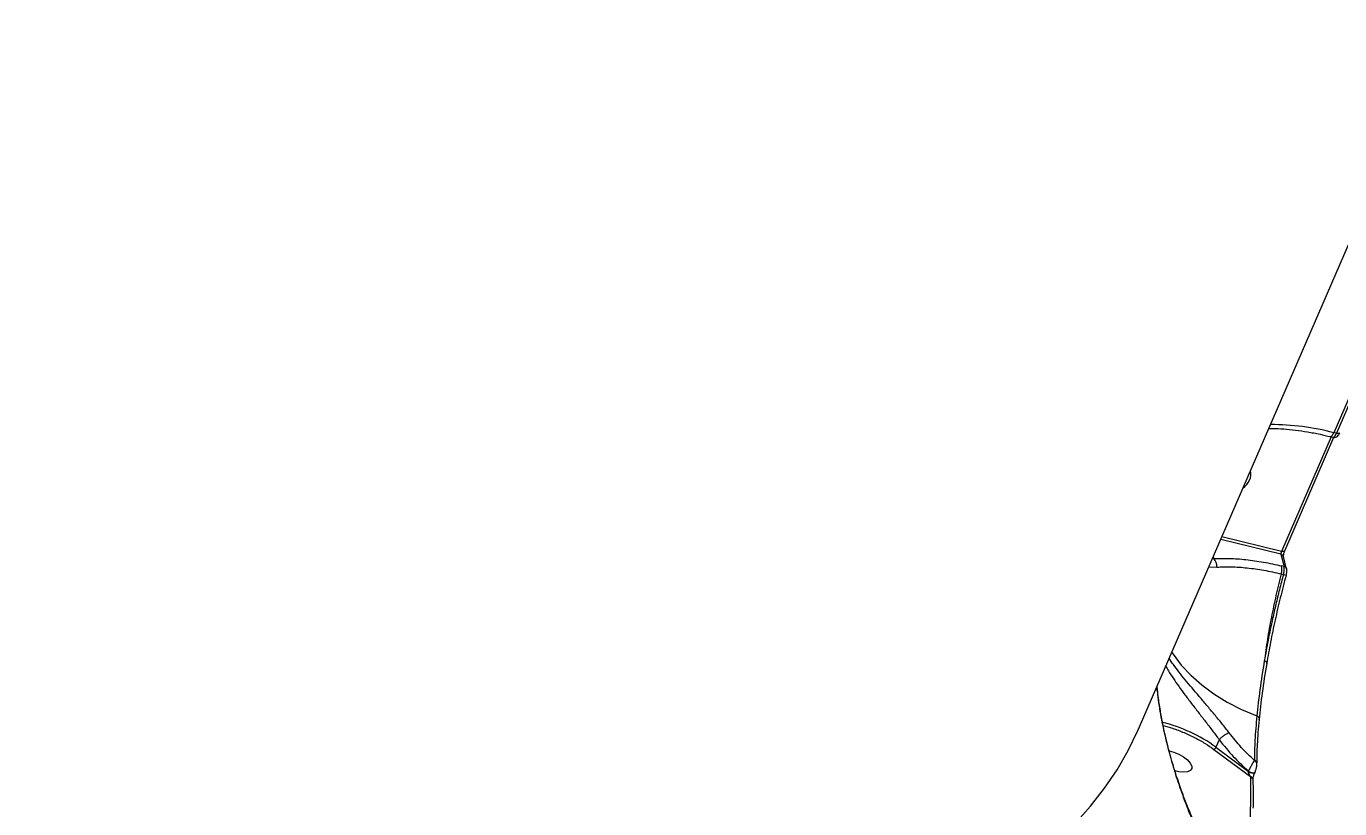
# Model space of a CAD drawing. Header units: millimetres. Extents: x -5873 to 5805, y -5301 to 4302.
# Drawn here: x -276.3 to 26.5, y 125.3 to 305.6 of the extents above; entities that cross this region are included whole.
import ezdxf

# ---------------------------------------------------------------- set-up
doc = ezdxf.new("R2010")
doc.units = ezdxf.units.MM
for name, color, linetype in [('DIKOM_ОБЪЕКТ', 7, 'Continuous'), ('DIKOM_РАЗМЕР_ЗОНА', 7, 'Continuous'), ('DIKOM_РАЗМЕР_ОБЪЕКТА', 7, 'Continuous')]:
    doc.layers.add(name, color=color, linetype=linetype)
doc.styles.add('style1', font='arial.ttf', dxfattribs={"width": 0.8})
doc.dimstyles.new('1-50', dxfattribs={"dimtxt": 300, "dimasz": 200, "dimexe": 100, "dimexo": 0, "dimgap": 100, "dimtad": 1, "dimtxsty": 'style1', "dimcen": 200, "dimclrd": 7, "dimclre": 7, "dimclrt": 7, "dimadec": 1, "dimazin": 2, "dimtfac": 1, "dimtmove": 0, "dimatfit": 2, "dimfxl": 0, "dimlwd": 25, "dimlwe": 18, "dimarcsym": 0})

# ---------------------------------------------------------------- blocks, each defined once
blk = doc.blocks.new('*D9')
at = {"layer": 'Defpoints', "color": 0, "transparency": 16777216}
for p in [(1338.11, 2802.44), (-4588.97, -1585.51), (-117.5, -1585.51)]:
    blk.add_point(p, dxfattribs=at)
at = {"layer": 'DIKOM_РАЗМЕР_ОБЪЕКТА', "color": 7, "lineweight": 18, "transparency": 16777216}
for p, q in [((1338.11, 2802.44), (-4688.97, 2802.44)), ((-117.5, -1585.51), (-4688.97, -1585.51))]:
    blk.add_line(p, q, dxfattribs=at)
at = {"layer": 'DIKOM_РАЗМЕР_ОБЪЕКТА', "color": 7, "lineweight": 25, "transparency": 16777216}
blk.add_line((-4588.97, 2602.44), (-4588.97, -1385.51), dxfattribs=at)
at = {"layer": 'DIKOM_РАЗМЕР_ОБЪЕКТА', "color": 7, "transparency": 16777216}
for points in [[(-4622.31, 2602.44), (-4555.64, 2602.44), (-4588.97, 2802.44)], [(-4622.31, -1385.51), (-4555.64, -1385.51), (-4588.97, -1585.51)]]:
    blk.add_solid(points, dxfattribs=at)
at = {"layer": 'DIKOM_РАЗМЕР_ОБЪЕКТА', "color": 7, "transparency": 16777216, "insert": (-4842.15, 460.98), "char_height": 300, "attachment_point": 5, "rotation": 90, "style": 'style1'}
blk.add_mtext('4400', dxfattribs=at)
blk = doc.blocks.new('*D10')
at = {"layer": 'Defpoints', "color": 0, "transparency": 16777216}
for p in [(4304.51, 1053.39), (-1538.59, -1332.39), (4304.51, -4224.84)]:
    blk.add_point(p, dxfattribs=at)
at = {"layer": 'DIKOM_РАЗМЕР_ОБЪЕКТА', "color": 7, "lineweight": 18, "transparency": 16777216}
for p, q in [((4304.51, 1053.39), (4304.51, -4324.84)), ((-1538.59, -1332.39), (-1538.59, -4324.84))]:
    blk.add_line(p, q, dxfattribs=at)
at = {"layer": 'DIKOM_РАЗМЕР_ОБЪЕКТА', "color": 7, "lineweight": 25, "transparency": 16777216}
blk.add_line((-1338.59, -4224.84), (4104.51, -4224.84), dxfattribs=at)
at = {"layer": 'DIKOM_РАЗМЕР_ОБЪЕКТА', "color": 7, "transparency": 16777216}
for points in [[(-1338.59, -4191.51), (-1338.59, -4258.18), (-1538.59, -4224.84)], [(4104.51, -4191.51), (4104.51, -4258.18), (4304.51, -4224.84)]]:
    blk.add_solid(points, dxfattribs=at)
at = {"layer": 'DIKOM_РАЗМЕР_ОБЪЕКТА', "color": 7, "transparency": 16777216, "insert": (1679.28, -3971.67), "char_height": 300, "attachment_point": 5, "style": 'style1'}
blk.add_mtext('5850', dxfattribs=at)
blk = doc.blocks.new('*D11')
at = {"layer": 'Defpoints', "color": 0, "transparency": 16777216}
for p in [(-510, 4302.44), (-5422.89, -3651.6), (284.83, -3651.6)]:
    blk.add_point(p, dxfattribs=at)
at = {"layer": 'DIKOM_РАЗМЕР_ЗОНА', "color": 7, "lineweight": 18, "transparency": 16777216}
for p, q in [((-510, 4302.44), (-5522.89, 4302.44)), ((284.83, -3651.6), (-5522.89, -3651.6))]:
    blk.add_line(p, q, dxfattribs=at)
at = {"layer": 'DIKOM_РАЗМЕР_ЗОНА', "color": 7, "lineweight": 25, "transparency": 16777216}
blk.add_line((-5422.89, 4102.44), (-5422.89, -3451.6), dxfattribs=at)
at = {"layer": 'DIKOM_РАЗМЕР_ЗОНА', "color": 7, "transparency": 16777216}
for points in [[(-5456.22, 4102.44), (-5389.56, 4102.44), (-5422.89, 4302.44)], [(-5456.22, -3451.6), (-5389.56, -3451.6), (-5422.89, -3651.6)]]:
    blk.add_solid(points, dxfattribs=at)
at = {"layer": 'DIKOM_РАЗМЕР_ЗОНА', "color": 7, "transparency": 16777216, "insert": (-5676.06, -474.49), "char_height": 300, "attachment_point": 5, "rotation": 90, "style": 'style1'}
blk.add_mtext('7950', dxfattribs=at)

msp = doc.modelspace()

# ---------------------------------------------------------------- linework, layer by layer
at = {"layer": 'DIKOM_ОБЪЕКТ', "color": 7, "linetype": 'Continuous', "lineweight": 15}
for p, q in [((-19.676, 144.136), (96.755, 413.026)), ((54.765, 280.433), (25.103, 211.931)), ((55.371, 280.285), (25.709, 211.783)), ((25.709, 211.783), (25.103, 211.931)), ((24.47, 210.979), (13.04, 184.582)), ((13.787, 184.703), (25.112, 210.857)), ((24.286, 211.024), (24.912, 210.871)), ((13.04, 184.582), (-0.704, 187.952)), ((12.896, 183.923), (-0.975, 187.324)), ((-2.55, 182.901), (-2.902, 182.874)), ((-2.697, 183.348), (-2.55, 182.901)), ((12.896, 183.923), (13.62, 181.073)), ((14.216, 180.489), (13.478, 183.361)), ((-3.704, 181.022), (-1.904, 180.96)), ((12.984, 179.379), (13.489, 179.255)), ((13.62, 181.073), (13.071, 181.208)), ((14.255, 180.337), (14.236, 180.478)), ((-15.568, 152.24), (-15.669, 153.391)), ((-1.328, 141.169), (-2.069, 139.458)), ((-2.069, 139.458), (5.395, 133.872)), ((-1.324, 141.176), (-1.328, 141.169)), ((-2.541, 138.962), (5.85, 132.682)), ((5.426, 133.944), (5.395, 133.872)), ((6.904, 133.637), (6.935, 133.709)), ((6.935, 133.709), (6.951, 133.803)), ((7.369, 135.631), (7.37, 135.783))]:
    msp.add_line(p, q, dxfattribs=at)
at = {"layer": 'DIKOM_ОБЪЕКТ', "color": 7, "linetype": 'Continuous', "lineweight": 15, "flags": 128}
for points in [[(24.291, 211.023), (24.357, 211.019), (24.498, 211.067), (24.648, 211.189), (24.803, 211.378), (24.957, 211.629), (25.103, 211.931)], [(26.456, 211.903), (26.446, 211.882), (26.387, 211.818), (26.297, 211.771), (26.18, 211.743), (26.039, 211.736), (25.88, 211.749), (25.709, 211.783)], [(13.787, 184.703), (13.778, 184.684), (13.719, 184.619), (13.63, 184.571), (13.513, 184.543), (13.372, 184.536), (13.212, 184.549), (13.04, 184.582)], [(-12.241, 161.307), (-11.942, 160.854), (-10.072, 158.394), (-7.865, 156.041), (-5.344, 153.82), (-2.534, 151.752), (0.539, 149.858), (3.843, 148.156), (7.346, 146.664)], [(9.619, 158.767), (9.665, 158.834), (9.677, 158.908), (9.653, 158.986), (9.595, 159.066), (9.504, 159.146), (9.384, 159.221), (9.239, 159.289), (9.074, 159.349)], [(7.862, 145.812), (7.912, 145.927), (7.927, 146.048), (7.907, 146.171), (7.853, 146.29), (7.767, 146.403), (7.65, 146.506), (7.509, 146.594), (7.346, 146.664)], [(-34.505, 121.891), (-30.979, 125.859), (-27.768, 129.984), (-24.876, 134.264), (-22.305, 138.694), (-20.058, 143.271), (-19.676, 144.136)], [(-12.874, 138.627), (-11.795, 138.329), (-10.612, 137.839), (-9.528, 137.22), (-8.629, 136.52), (-7.989, 135.797), (-7.66, 135.109), (-7.669, 134.513), (-8.014, 134.055), (-8.668, 133.774), (-9.577, 133.692), (-10.669, 133.816), (-11.542, 134.035)], [(5.426, 133.944), (5.653, 133.799), (5.91, 133.678), (6.175, 133.592), (6.428, 133.547), (6.648, 133.548), (6.816, 133.594), (6.92, 133.681), (6.935, 133.709)], [(6.904, 133.637), (6.889, 133.609), (6.875, 133.589)]]:
    msp.add_lwpolyline(points, dxfattribs=at)
at = {"layer": 'DIKOM_ОБЪЕКТ', "color": 7, "linetype": 'Continuous', "lineweight": 15}
for centre, radius, start, end in [((10.366, 154.792), 59.009, 75.53755, 89.87996), ((2.505, 202.402), 3.466, 336.06026, 12.77938), ((1.391, 202.978), 4.718, 305.68032, 335.15471), ((-4.408, 181.204), 2.516, 354.43611, 42.40894), ((12.719, 183.123), 0.819, 15.93946, 77.52342), ((9.395, 180.468), 3.75, 343.12711, 11.38556), ((23.92, 216.722), 38.892, 254.44311, 255.43576), ((13.438, 180.268), 0.825, 14.71539, 77.23118), ((-23.028, 110.412), 35.818, 54.1865, 76.09828), ((6.519, 135.59), 0.852, 2.78433, 71.06516), ((6.362, 134.921), 1.427, 227.30613, 291.05703), ((5.608, 131.829), 0.887, 4.48088, 74.11708)]:
    msp.add_arc(centre, radius, start, end, dxfattribs=at)
for points, knots in [([(10.107, 212.917), (10.388, 212.921), (11.48, 212.935), (13.529, 212.813), (16.231, 212.55), (19.041, 212.133), (21.73, 211.629), (23.501, 211.204), (24.29, 211.014)], [0, 0, 0, 0, 0.0675645, 0.2620962, 0.4567757, 0.6512002, 0.8447412, 1, 1, 1, 1]), ([(24.899, 210.874), (25.02, 210.856), (25.299, 210.815), (25.715, 210.963), (26.061, 211.258), (26.307, 211.598), (26.405, 211.798), (26.454, 211.898)], [0, 0, 0, 0, 0.1842373, 0.4243216, 0.703698, 0.8516553, 1, 1, 1, 1]), ([(24.912, 210.874), (24.977, 210.875), (25.086, 210.876), (25.265, 211.035), (25.469, 211.288), (25.614, 211.587), (25.709, 211.783)], [0, 0, 0, 0, 0.2798062, 0.4688946, 0.652226, 1, 1, 1, 1]), ([(13.506, 183.352), (13.504, 183.364), (13.499, 183.387), (13.496, 183.471), (13.502, 183.596), (13.521, 183.766), (13.557, 183.973), (13.614, 184.209), (13.69, 184.462), (13.753, 184.618), (13.785, 184.698)], [0, 0, 0, 0, 0.0912647, 0.1916724, 0.3016557, 0.4216872, 0.5518465, 0.691785, 0.8409044, 1, 1, 1, 1]), ([(-2.55, 182.901), (-1.383, 182.941), (0.949, 183.022), (4.804, 182.731), (8.843, 182.166), (11.659, 181.528), (13.071, 181.208)], [0, 0, 0, 0, 0.2512143, 0.5017617, 0.7501953, 1, 1, 1, 1]), ([(13.04, 184.582), (13.017, 184.526), (12.983, 184.44), (12.946, 184.312), (12.918, 184.194), (12.899, 184.082), (12.891, 183.984), (12.895, 183.944), (12.896, 183.923)], [0, 0, 0, 0, 0.2444342, 0.3708895, 0.5000014, 0.7196809, 0.8523332, 1, 1, 1, 1]), ([(-1.904, 180.96), (-0.791, 181.003), (1.432, 181.088), (5.106, 180.82), (8.955, 180.289), (11.638, 179.683), (12.984, 179.379)], [0, 0, 0, 0, 0.2513161, 0.5018754, 0.7502531, 1, 1, 1, 1]), ([(12.984, 179.379), (12.566, 177.727), (11.724, 174.395), (10.663, 169.357), (9.744, 164.294), (9.299, 161.006), (9.074, 159.349)], [0, 0, 0, 0, 0.2440498, 0.4920655, 0.7440483, 1, 1, 1, 1]), ([(13.489, 179.255), (13.176, 178.087), (12.559, 175.79), (11.73, 172.402), (10.837, 168.491), (9.922, 164.104), (9.353, 160.913), (9.074, 159.349)], [0, 0, 0, 0, 0.1731307, 0.3402575, 0.5013845, 0.7555332, 1, 1, 1, 1]), ([(14.102, 179.092), (13.644, 177.363), (12.726, 173.905), (11.54, 168.741), (10.482, 163.654), (9.907, 160.396), (9.619, 158.767)], [0, 0, 0, 0, 0.25064, 0.5013214, 0.750601, 1, 1, 1, 1]), ([(13.489, 179.255), (13.522, 179.388), (13.594, 179.683), (13.665, 180.16), (13.694, 180.679), (13.646, 180.936), (13.62, 181.073)], [0, 0, 0, 0, 0.1858594, 0.4145725, 0.6859712, 1, 1, 1, 1]), ([(14.14, 179.08), (14.169, 179.201), (14.229, 179.449), (14.276, 179.829), (14.286, 180.192), (14.253, 180.382), (14.236, 180.478)], [0, 0, 0, 0, 0.2354584, 0.4805724, 0.7355028, 1, 1, 1, 1]), ([(-13.643, 158.069), (-13.448, 157.726), (-12.942, 156.835), (-11.926, 155.298), (-10.656, 153.469), (-9.264, 151.573), (-7.744, 149.57), (-6.161, 147.523), (-4.517, 145.403), (-2.881, 143.279), (-1.838, 141.87), (-1.324, 141.176)], [0, 0, 0, 0, 0.0740159, 0.1922536, 0.3049554, 0.4233095, 0.5366931, 0.6548105, 0.7685436, 0.8859689, 1, 1, 1, 1]), ([(0.988, 142.764), (0.433, 143.473), (-0.67, 144.881), (-2.43, 147.011), (-4.195, 149.109), (-6.518, 151.839), (-9.217, 155.056), (-11.564, 157.973), (-12.539, 159.445), (-12.847, 159.909)], [0, 0, 0, 0, 0.113172, 0.2248836, 0.3371618, 0.4497939, 0.6738757, 0.8972949, 1, 1, 1, 1]), ([(9.074, 159.349), (8.711, 157.095), (7.983, 152.586), (7.559, 148.638), (7.346, 146.664)], [0, 0, 0, 0, 0.4999976, 1, 1, 1, 1]), ([(9.619, 158.767), (9.249, 156.465), (8.509, 151.86), (8.078, 147.828), (7.862, 145.812)], [0, 0, 0, 0, 0.5000033, 1, 1, 1, 1]), ([(-15.691, 153.34), (-15.614, 152.604), (-15.422, 150.773), (-14.983, 147.944), (-14.401, 144.77), (-13.775, 141.896), (-13.123, 139.232), (-12.467, 136.786), (-11.767, 134.392), (-11.026, 132.038), (-10.243, 129.716), (-9.161, 126.716), (-7.714, 123.045), (-5.854, 118.816), (-3.8, 114.62), (-1.657, 110.692), (0.544, 107.024), (2.053, 104.812), (2.811, 103.703)], [0, 0, 0, 0, 0.0362742, 0.0901914, 0.1429266, 0.199531, 0.2413393, 0.2858483, 0.3330892, 0.3745241, 0.4191842, 0.4670989, 0.5510114, 0.6415067, 0.7335969, 0.8273441, 0.9134003, 1, 1, 1, 1]), ([(3.27, 103.75), (2.523, 104.8), (0.99, 106.956), (-1.077, 110.313), (-2.883, 113.493), (-4.307, 116.207), (-5.385, 118.394), (-6.167, 120.061), (-6.784, 121.422), (-7.356, 122.725), (-7.974, 124.183), (-8.814, 126.246), (-9.899, 129.086), (-11.238, 132.952), (-12.526, 137.176), (-13.709, 141.741), (-14.745, 146.462), (-15.246, 149.893), (-15.504, 151.658)], [0, 0, 0, 0, 0.0851987, 0.1749566, 0.2510217, 0.313525, 0.3625014, 0.3979327, 0.4232288, 0.4506615, 0.4813397, 0.5152891, 0.5791945, 0.6544975, 0.7446909, 0.8222389, 0.9085727, 1, 1, 1, 1]), ([(7.346, 146.664), (7.177, 144.725), (6.838, 140.848), (6.809, 137.88), (6.795, 136.396)], [0, 0, 0, 0, 0.4999607, 1, 1, 1, 1]), ([(7.862, 145.812), (7.689, 143.828), (7.361, 140.08), (7.331, 137.207), (7.317, 135.856)], [0, 0, 0, 0, 0.529422, 1, 1, 1, 1]), ([(-14.25, 144.424), (-13.534, 144.233), (-11.936, 143.807), (-9.436, 142.854), (-6.895, 141.674), (-4.554, 140.367), (-3.202, 139.423), (-2.541, 138.962)], [0, 0, 0, 0, 0.1737963, 0.3883266, 0.5994874, 0.8042142, 1, 1, 1, 1]), ([(0.988, 142.764), (0.827, 142.708), (0.578, 142.622), (0.162, 142.389), (-0.262, 142.117), (-0.689, 141.789), (-1.072, 141.445), (-1.239, 141.266), (-1.324, 141.176)], [0, 0, 0, 0, 0.2392033, 0.3682512, 0.5001557, 0.7349937, 0.8657688, 1, 1, 1, 1]), ([(6.795, 136.395), (5.767, 137.375), (3.714, 139.332), (1.896, 141.621), (0.988, 142.764)], [0, 0, 0, 0, 0.5009531, 1, 1, 1, 1]), ([(-2.541, 138.962), (-2.516, 138.971), (-2.468, 138.989), (-2.39, 139.041), (-2.316, 139.105), (-2.229, 139.197), (-2.137, 139.318), (-2.091, 139.414), (-2.069, 139.458)], [0, 0, 0, 0, 0.1540681, 0.2997001, 0.437276, 0.5666637, 0.7998194, 1, 1, 1, 1]), ([(-1.328, 141.169), (-0.275, 139.858), (1.83, 137.237), (4.227, 135.042), (5.426, 133.944)], [0, 0, 0, 0, 0.500183, 1, 1, 1, 1]), ([(6.795, 136.396), (6.716, 136.277), (6.554, 136.037), (6.268, 135.549), (6.017, 135.1), (5.816, 134.723), (5.61, 134.324), (5.488, 134.072), (5.426, 133.944)], [0, 0, 0, 0, 0.2317582, 0.4694002, 0.5944581, 0.7244356, 0.859929, 1, 1, 1, 1]), ([(5.395, 133.872), (5.387, 133.85), (5.372, 133.801), (5.367, 133.668), (5.412, 133.447), (5.565, 133.076), (5.736, 132.84), (5.85, 132.682)], [0, 0, 0, 0, 0.0480741, 0.1032561, 0.2502585, 0.500128, 1, 1, 1, 1]), ([(6.472, 132.044), (6.474, 132.138), (6.478, 132.323), (6.553, 132.701), (6.661, 133.065), (6.776, 133.37), (6.842, 133.516), (6.875, 133.59)], [0, 0, 0, 0, 0.2642222, 0.521259, 0.7644083, 0.8817816, 1, 1, 1, 1]), ([(6.92, 133.731), (6.879, 133.634), (6.833, 133.526), (6.793, 133.407), (6.789, 133.394)], [0, 0, 0, 0, 0.8937239, 1, 1, 1, 1]), ([(6.906, 133.662), (6.944, 133.757), (7.018, 133.944), (7.119, 134.258), (7.202, 134.557), (7.286, 134.917), (7.356, 135.311), (7.365, 135.525), (7.369, 135.631)], [0, 0, 0, 0, 0.1383529, 0.2730851, 0.4027062, 0.527824, 0.7667553, 1, 1, 1, 1]), ([(5.85, 132.682), (5.885, 129.268), (5.953, 122.438), (4.86, 113.077), (3.359, 107.295), (2.665, 104.62)], [0, 0, 0, 0, 0.349495, 0.6990466, 1, 1, 1, 1]), ([(6.531, 125.43), (6.544, 125.696), (6.645, 127.814), (6.563, 129.993), (6.492, 131.898)], [0, 0, 0, 0, 0.1254735, 1, 1, 1, 1])]:
    msp.add_open_spline(points, degree=3, knots=knots, dxfattribs=at)

# ---------------------------------------------------------------- dimensions: what is measured, and where the dimension line sits
at = {"layer": 'DIKOM_РАЗМЕР_ЗОНА'}
dim = msp.add_linear_dim(base=(-5422.889, -3651.603), p1=(-510.005, 4302.437), p2=(284.83, -3651.603), angle=90, text='7950', dimstyle='1-50', dxfattribs=at)
dim.commit()
dim.dimension.update_dxf_attribs({"geometry": '*D11', "text_midpoint": (-5422.889, -474.491), "dimtype": 160})
at = {"layer": 'DIKOM_РАЗМЕР_ОБЪЕКТА'}
dim = msp.add_linear_dim(base=(-4588.973, -1585.515), p1=(1338.114, 2802.437), p2=(-117.504, -1585.515), angle=90, text='4400', dimstyle='1-50', dxfattribs=at)
dim.commit()
dim.dimension.update_dxf_attribs({"geometry": '*D9', "text_midpoint": (-4588.973, 460.978), "dimtype": 160})
dim = msp.add_linear_dim(base=(4304.512, -4224.842), p1=(-1538.592, -1332.389), p2=(4304.512, 1053.391), text='5850', dimstyle='1-50', dxfattribs=at)
dim.commit()
dim.dimension.update_dxf_attribs({"geometry": '*D10', "text_midpoint": (1679.282, -4224.842), "dimtype": 160})

doc.saveas('drawing.dxf')
